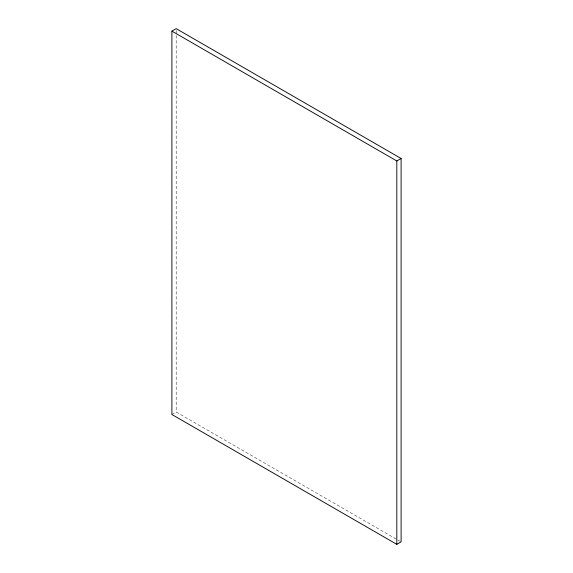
<?xml version="1.0" encoding="UTF-8"?>
<svg xmlns="http://www.w3.org/2000/svg" width="573" height="573" viewBox="0 0 573 573"><rect width="100%" height="100%" fill="white"/><g stroke="black" fill="none" stroke-linecap="round" stroke-linejoin="round"><path stroke-width="0.43" stroke-dasharray="2.87 2.15" d="M171.9 414.501L176.183 412.023L401.1 541.879M176.183 30.441L176.183 412.023"/><path stroke-width="0.86" d="M171.9 31.121L176.183 28.65L401.1 158.499L401.1 541.879L396.817 544.35L171.9 414.501L171.9 31.121L396.817 160.977L401.1 158.499M396.817 160.977L396.817 544.35"/></g></svg>
